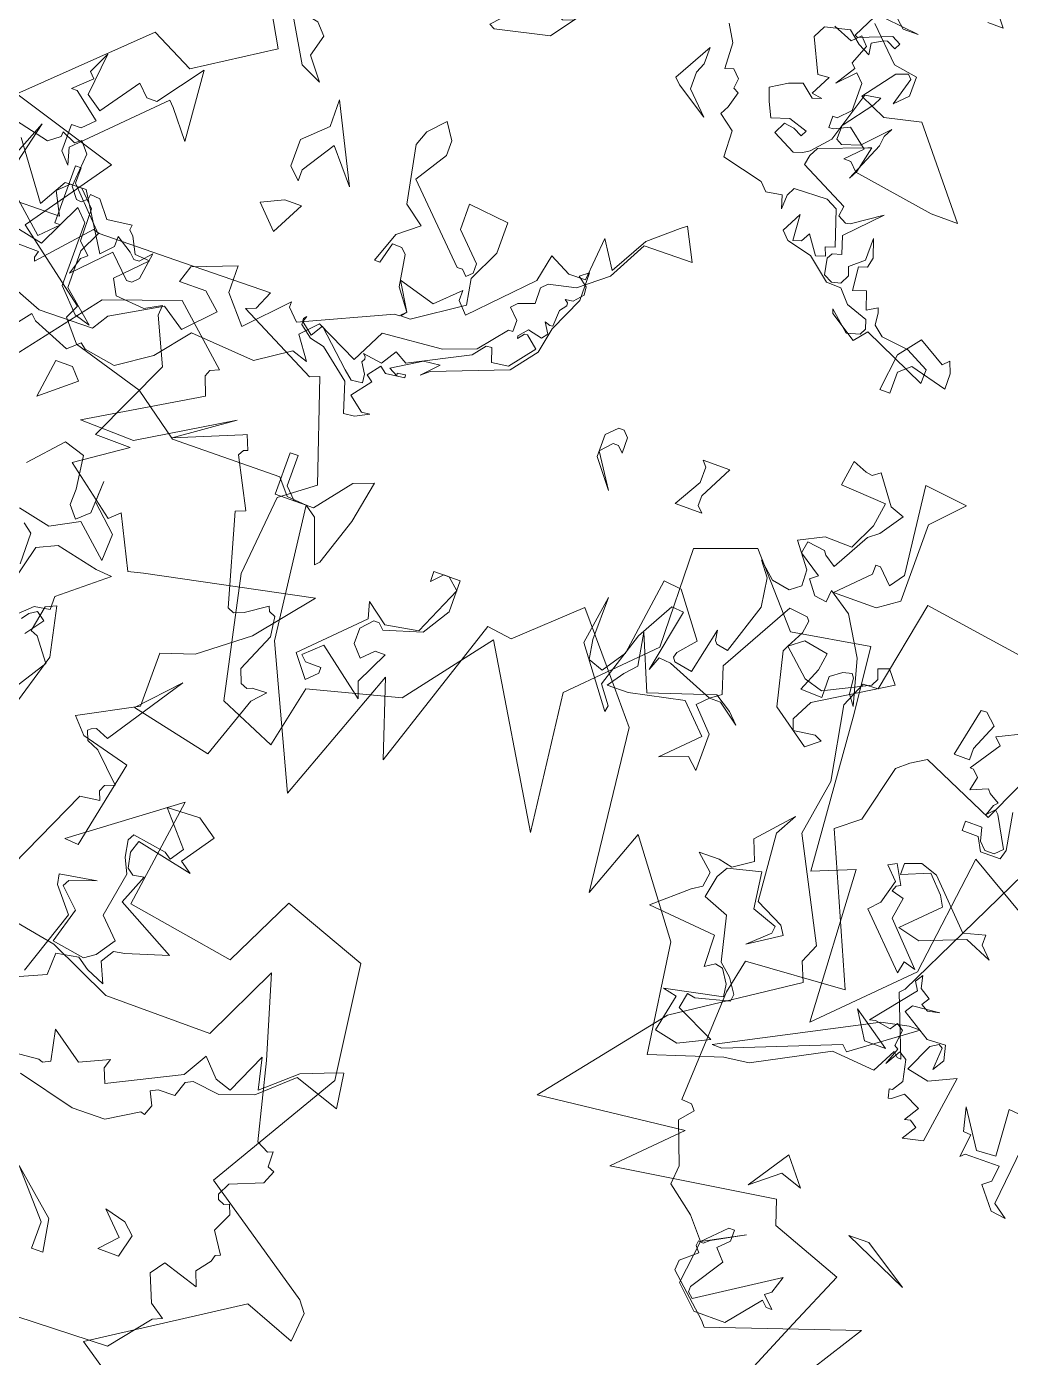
# Model space of a CAD drawing. Header units: metres. Extents: x -71 to 881, y -503 to 661.
# Drawn here: x 123.693 to 127.222, y 173.943 to 178.72 of the extents above; entities that cross this region are included whole.
import ezdxf

# ---------------------------------------------------------------- set-up
doc = ezdxf.new("R2010")
doc.units = ezdxf.units.M
doc.layers.add('ARBRE', color=100, linetype='Continuous', lineweight=13, true_color=0x00ff3f)

# ---------------------------------------------------------------- blocks, each defined once
blk = doc.blocks.new('WMF2', base_point=(0, 0.01))
at = {"color": 251, "lineweight": 0, "true_color": 0x636466}
for points in [[(200.97, -168.92), (202.85, -164.87), (210.8, -168.41), (212.43, -167.44), (213.62, -166.42), (215.13, -160.27), (217.5, -158.38), (210.72, -142.97), (221.5, -142.28), (222.26, -138.6), (222.84, -126.51), (221.75, -126.41), (221.24, -125.83), (222.46, -124.38), (220.76, -119.93), (220.93, -117.85), (217.92, -115.52), (216.01, -113.25), (211.75, -115.52), (215.09, -113.71), (215.69, -113.21), (216.23, -113.25), (216.29, -112.71), (215.78, -112.1), (217.44, -110.7), (217.53, -109.6), (213.13, -105.6), (212.64, -105.02), (197.13, -110.25), (202.88, -101.16)], [(196.4, -92.3), (193.55, -87.25), (201.48, -82.18), (206.17, -84.52), (217.5, -73.62), (205.76, -70.03), (212.07, -61.12), (204.08, -54.99), (204.77, -53.52), (202.84, -51.25), (195.1, -48.95), (190.12, -45.33), (178.29, -45.44), (176.89, -43.78), (174.7, -43.59), (173.01, -29.2), (166.39, -14.78), (160.89, -29.58), (158.19, -21.39), (152.68, -38.14), (149.95, -37.75), (143.85, -43.43), (139.57, -38.33), (135.29, -33.25), (133.39, -15.7), (130.63, -23.1), (123.64, -13.73), (121.99, -1.9), (114.39, -4.34), (111.72, -4.67), (103.98, -8.76), (99.27, -8.35), (97.95, -10.89), (97.46, -10.41), (97.02, -10.37), (99.54, -16.88), (99.06, -17.38), (95.41, -24.9), (90.83, -34.32)], [(12.69, -92.64), (23.58, -100.08), (8.83, -109.56), (3.27, -107.44), (3.01, -110.61), (3.9, -111.79), (16.57, -120.44), (8.22, -134.47), (9.81, -146.85), (18.98, -150.2), (22.71, -142.59), (34.39, -144.58), (32.65, -156.43), (43.16, -148.65), (41.63, -148.52), (39.67, -158.01), (44.92, -159.4), (46.44, -161.06), (40.43, -164.26), (40.42, -170.12), (36.91, -171.27), (31.95, -175.08), (27.13, -180.99), (44.83, -177.37), (46.41, -176.96), (49.12, -182.48), (50.2, -181.46), (55.69, -185.68), (50.55, -189.17), (54.41, -189.22), (50.23, -198.2), (52.48, -203.12), (52.39, -204.21), (54.12, -203.26), (57.28, -203.53), (58.15, -205.15), (55.25, -208.11), (56.89, -208.24), (57.74, -209.97), (58.25, -210.45), (58.2, -211), (60.88, -210.67), (62.28, -212.43), (63.37, -212.54), (63.42, -211.98), (64, -211.48), (64.56, -211.53), (65.45, -212.71), (65.14, -216.33), (66.13, -217.51), (66.73, -217.02), (68.24, -217.69), (68.28, -217.15), (69.45, -216.26), (77.76, -218.17)], [(122.03, -4.59), (121.2, -8.62), (122.72, -8.94), (116.58, -10.22), (116.74, -11.56), (117.68, -13), (118.53, -13.17), (119.53, -12.5), (119.62, -15.95), (127.05, -16.59), (123.52, -19.64), (122.5, -20.31), (122.25, -21.93), (124.05, -23.52), (121.84, -23.52), (120.32, -23.2), (118.31, -24.55), (119.17, -26.74), (115.88, -30.39), (117.14, -28.09), (116.53, -20.76), (113.49, -19.25), (112.89, -18.34), (116.25, -16.14), (114.07, -18.14), (114, -18.92), (116.7, -19.9), (117.23, -23.8), (120.73, -22.94), (121.42, -21.76), (121.9, -19.39), (119.14, -18.3), (118.02, -13.51), (116.67, -12.35), (115.65, -10.82), (115.72, -10.05), (119.34, -9.11), (120.19, -9.29), (120.53, -7.61), (116.29, -5.59), (119.5, -4.04), (122.03, -4.59), (122.03, -4.59)], [(100.3, -13.3), (97.37, -13.9), (96.16, -13.9), (102.61, -9.16), (103.21, -9.75), (114.9, -5.14), (116, -5.14), (100.3, -13.3), (100.3, -13.3)], [(205.44, -181.84), (216.23, -183.49), (218.11, -173.58), (219.76, -173.52), (220.92, -170.8), (219.49, -162.84), (220.49, -156.77), (215.08, -146.26), (215.94, -144.26), (215.12, -142.21), (227.2, -134.24), (237.13, -121.84), (221.43, -123.58), (227.53, -117.47), (210.08, -120.09), (209.21, -117.47), (201.41, -114.58), (204.04, -108.47), (206.64, -102.36)], [(212.7, -59.01), (209.83, -58.98), (210.04, -58.28), (209.88, -57.88), (205.22, -63.07), (204.55, -62.86), (196.2, -62.98), (185.71, -63.11), (186.56, -61.11), (187.58, -60.7), (178.92, -56.25), (177.9, -56.66), (174.32, -45.95), (177.81, -43.34), (178.67, -34.61), (175.87, -21.54), (169.72, -18.91), (168.26, -25.61), (158.55, -28.14), (151.66, -37.02), (141.23, -19.49), (142.97, -34.33), (135.13, -42.17), (135.3, -53.01), (129.01, -55.27), (122.91, -48.29), (114.53, -49.68), (113.77, -42.55), (112.45, -25.61), (108.09, -27.35), (107.21, -10.78), (98.49, -19.49), (96.74, -32.59), (81.64, -23.67)], [(30.97, -100.19), (21.09, -100.49), (17.67, -104.7), (16.66, -105.12), (18.28, -106.23), (19.48, -109.18), (18.41, -110.67), (14.49, -109.41), (15.1, -110.95), (13.93, -112.47), (13.73, -113.15), (13.23, -113.37), (14.72, -115.61), (13.76, -117.64), (14.16, -118.66), (14.68, -118.45), (15.39, -118.76), (15.6, -119.27), (14.94, -120.61), (11.56, -121.96), (10.97, -123.39), (11.67, -123.68), (11.74, -125.32), (12.27, -125.11), (13.58, -125.77), (15.6, -134.05), (18.21, -142.77), (22.11, -134.68), (33.61, -134.71), (40.51, -137.9), (50.45, -139.73)], [(48.13, -142.44), (43.19, -153.31), (41.06, -153.59), (41.43, -154.51), (41.13, -155.22), (40.11, -155.63), (43.05, -158.46), (44.35, -159.02), (44.76, -160.04), (44.45, -160.3), (43.92, -160.51), (42.49, -159.91), (37.1, -168.03), (40.97, -163.9), (32.15, -161.95), (29.82, -168.64), (28.52, -170), (30.14, -169.93), (30.65, -169.72), (31.37, -170.03), (31.94, -171.46), (30.17, -175.61), (30.45, -177.74), (31.15, -178.04), (31.35, -178.56), (33.6, -177.07), (34.61, -176.66), (35.32, -176.96), (38.04, -186.65), (37.02, -187.05), (39.7, -192.27), (39.35, -192.88), (38.94, -193.04), (39.56, -194.57), (39.97, -194.4), (46.81, -191.62), (41.05, -195.63), (50.47, -189.97), (56.38, -190.15), (44.99, -196.88), (45.76, -198.84), (45.47, -199.54), (44.55, -199.92), (50.64, -205.39), (58.51, -202.62), (66.66, -192.17)], [(95.41, -24.9), (93.1, -25.5), (93.1, -24.4), (91.88, -23.19), (94.81, -24.4), (99.43, -22.59), (101.87, -23.19), (98.33, -26.72), (98.94, -27.82), (100.65, -29.64), (103.57, -28.43), (103.57, -29.64), (101.87, -30.26), (100.05, -29.64), (95.41, -24.9), (95.41, -24.9)], [(169.87, -28.84), (169.25, -28.23), (167.56, -28.23), (167.56, -27.6), (168.66, -26.5), (170.48, -28.84), (164.64, -34.67), (165.12, -36.39), (162.8, -34.67), (159.28, -35.28), (156.97, -40.52), (158.19, -41.62), (158.8, -41.62), (159.88, -40.52), (159.88, -41.62), (156.97, -41.62), (156.97, -38.21), (158.8, -35.28), (162.8, -34.07), (163.41, -34.67), (164.03, -34.67), (165.12, -33.45), (165.12, -31.75), (164.03, -30.53), (162.8, -31.75), (161.71, -31.75), (163.41, -28.23), (162.8, -26.5), (168.04, -30.53), (169.87, -28.84), (169.87, -28.84)], [(127.86, -39.54), (126.03, -38.33), (124.94, -37.24), (127.24, -38.94), (128.46, -38.94), (129.55, -37.85), (127.24, -35.41), (127.24, -31.39), (128.46, -32.48), (131.38, -31.39), (127.86, -34.91), (130.76, -37.85), (136.62, -36.62), (138.93, -36.62), (137.71, -38.33), (136.62, -39.54), (137.23, -43.08), (134.79, -37.24), (127.86, -39.54), (127.86, -39.54)], [(120.42, -66.45), (119.65, -67.04), (117.45, -64.06), (115.93, -63.49), (117.61, -61.04), (118.69, -60.22), (120.94, -56.22), (122.15, -57.02), (122.44, -57.42), (124.35, -57.69), (124.6, -56.41), (122.13, -54.73), (122.91, -54.15), (121.8, -52.67), (120.44, -52.47), (120.32, -53.77), (117.85, -52.09), (115.45, -48.04), (114.13, -43.19), (114.93, -44.29), (115.11, -45.98), (115.4, -46.38), (116.35, -46.16), (117.52, -45.28), (117.5, -42.97), (119.86, -43.05), (118.8, -45.54), (118.53, -47.44), (121.17, -47.9), (122.64, -46.8), (121.69, -48.6), (121.49, -49.97), (121.78, -50.35), (123.77, -50.57), (128.28, -42.59), (127.38, -39.75), (128.46, -38.94), (133.52, -40.99), (134.82, -41.11), (135.39, -39.6), (134.06, -46.44), (135.36, -46.55), (137.61, -42.55), (139.52, -36.52), (138.12, -34.62), (138.22, -33.95), (142.72, -39.97), (141.89, -45.21), (141.95, -40.55), (141.61, -38.48), (139.96, -37.89), (138.27, -40.36), (137.04, -48.82), (135.07, -48.6), (131.68, -44.07), (133.27, -42.27), (133.42, -41.67), (133.14, -41.28), (131.16, -40.93), (130.09, -45.87), (129.9, -44.79), (129.67, -44.48), (128.38, -44.23), (126.63, -49.66), (127.08, -52.73), (128.25, -54.29), (126.47, -52.71), (124.5, -52.36), (123.39, -53.17), (123.49, -54.92), (125.42, -57.49), (122.86, -58.8), (119.88, -58.72), (118.5, -61.58), (118.12, -64.16), (123.08, -64.47), (122.69, -67.2), (121.11, -66.56), (120.42, -66.45), (120.42, -66.45)], [(122.64, -46.8), (119.8, -44.2), (117.78, -43.62), (113.05, -45.94), (112.69, -46.71), (113.05, -47.75), (111.9, -48.16), (110.76, -46.76), (118.41, -42.1), (119.56, -39.88), (119.15, -38.74), (116.82, -39.05), (116.04, -38.68), (117.45, -37.54), (121.56, -40.46), (122.95, -46.17), (122.64, -46.8), (122.64, -46.8)], [(174.7, -43.59), (178.13, -43.59), (178.13, -48.16), (177.26, -48.16), (177.26, -44.83), (176.02, -43.59), (173.91, -43.59), (170.9, -47.37), (168.8, -48.16), (169.68, -43.59), (171.36, -38.49), (171.81, -38.05), (173.47, -42.7), (174.7, -43.59), (174.7, -43.59)], [(99.65, -46.23), (100.87, -43.31), (100.87, -42.08), (102.57, -42.08), (101.47, -47.33), (100.87, -47.33), (99.65, -46.23), (99.65, -46.23)], [(215.56, -69.52), (211.34, -63.72), (209.67, -66.67), (207.37, -66.7), (203.77, -60.91), (202.56, -62.13), (202.58, -63.23), (200.85, -62.15), (200.24, -61.55), (199.64, -61.56), (198.56, -62.79), (199.01, -59.87), (199.61, -59.26), (200.21, -59.24), (202.55, -61.52), (206.05, -57.94), (205.47, -59.78), (204.85, -60.28), (206.1, -61.48), (206.14, -65.01), (207.85, -66.7), (209.07, -66.69), (210.27, -65.56), (209.03, -63.15), (213.66, -63.1)], [(213.57, -55.55), (207.7, -53.3), (201.85, -53.37), (200.78, -55.09), (195.57, -58.07), (193.11, -56.39), (190.24, -59.36), (192.08, -61.04), (195, -61.01), (194.41, -62.83), (189.81, -64.59), (189.77, -61.68), (187.3, -58.79), (183.33, -62.96), (183.33, -62.37), (182.1, -61.15), (172.77, -65.4), (172.29, -65.4), (171.68, -66.02), (173.43, -68.94), (169.39, -67.77), (166.98, -70.11), (166.96, -69.01), (165.85, -67.81), (160.08, -73.71), (159.5, -76.65), (157.18, -75.46), (155.35, -75.48), (154.92, -80.22), (153.06, -77.33), (150.8, -81.38), (147.91, -83.85), (147.29, -84.34), (145.55, -80.94), (150.8, -80.88), (153.05, -76.72), (155.95, -74.38), (158.86, -73.73), (159.47, -73.11), (159.44, -71.4), (161.14, -70.78), (161.73, -70.16), (160.64, -69.08), (160.62, -67.87), (161.11, -67.86), (163.5, -64.91), (166.9, -63.65), (173.36, -63.08), (175.14, -59.53), (179.8, -61.8), (181.48, -60.07), (179.75, -57.65), (181.46, -58.23), (184.95, -55.88), (192.02, -56.41), (194.9, -52.85), (198.42, -50.48), (201.82, -51.06), (202.43, -51.55), (203.66, -50.42), (207.69, -52.09), (208.3, -52.68), (210.1, -50.35)], [(113.17, -63.62), (113.17, -55.18), (115.36, -53.65), (120.07, -53.65), (116.91, -56.82), (116.91, -57.81), (116.37, -57.81), (114.82, -56.28), (113.72, -57.81), (114.82, -67.35), (110.12, -66.81), (113.17, -63.62), (113.17, -63.62)], [(156.89, -69.51), (157.43, -66.75), (159.56, -64.03), (167.3, -61.05), (168.14, -60.32), (166.54, -62.02), (168.32, -61.8), (171.36, -59.94), (170.42, -59.42), (170.47, -59.72), (169.59, -59.84), (169.56, -59.52), (171.59, -59.29), (172.31, -59.83), (173.34, -58.5), (172.64, -57.96), (174.22, -55.94), (172.57, -54.64), (171.71, -54.74), (173.12, -54.01), (174.29, -53.87), (175.3, -57.08), (178.61, -59.71), (180.18, -60.09), (181.49, -61.11), (181.56, -61.74), (181.3, -62.07), (181.53, -61.43), (180.22, -60.39), (179.42, -61.68), (175.68, -58.22), (174.72, -57.4), (173.53, -57.53), (173.65, -58.47), (174.34, -59.58), (174.13, -59.93), (174.18, -60.23), (174.45, -60.45), (172.34, -60.13), (171.33, -61.75), (169.98, -60.98), (163.78, -64.16), (162.73, -65.48), (162.11, -65.55), (161.63, -64.1), (159.84, -64.31), (157.76, -66.95), (159.09, -68.05), (159.4, -68.02), (159.94, -67.33), (159.98, -67.64), (159.15, -68.6), (157.6, -68.22), (157.12, -68.85), (157.81, -69.96), (157.22, -69.78), (156.92, -69.81), (156.81, -71.58), (156.27, -72.27), (156.3, -72.59), (156.65, -72.85), (155.79, -72.95), (154.94, -73.93), (155.05, -74.81), (156.1, -75.62), (155.22, -76.3), (155.18, -73.27), (156.89, -69.51), (156.89, -69.51)], [(147.98, -61.05), (146.87, -62.15), (146.26, -62.15), (145.66, -61.53), (145.66, -59.83), (146.26, -60.44), (146.87, -60.44), (147.98, -59.23), (145.66, -55.68), (147.98, -58.61), (147.98, -61.05), (147.98, -61.05)], [(136.37, -58.45), (136.37, -57.37), (135.76, -56.76), (138.68, -56.76), (136.98, -59.69), (136.98, -61.39), (137.47, -62), (134.54, -62), (136.37, -58.45), (136.37, -58.45)], [(171.68, -66.02), (173.31, -68.24), (173.88, -71.59), (174.47, -72.18), (175.5, -72.18), (176.09, -69.97), (176.66, -69.97), (175.5, -73.22), (173.31, -74.97), (175.5, -76.59), (176.66, -82.74), (176.09, -84.36), (174.47, -86.09), (173.31, -84.36), (173.31, -82.74), (175.5, -79.36), (168.32, -72.18), (167.74, -72.18), (167.15, -71.59), (166.58, -72.18), (166.58, -73.22), (169.36, -76), (169.36, -78.78), (164.96, -78.33), (164.96, -74.97), (166.58, -71.59), (166.11, -68.82), (171.09, -65.45), (172.15, -65.45), (171.68, -66.02), (171.68, -66.02)], [(187.57, -69.19), (189.89, -71.62), (187.57, -72.72), (185.74, -72.72), (187.57, -69.19), (187.57, -69.19)], [(211.1, -72.56), (210.01, -72.56), (208.8, -73.77), (211.73, -76.09), (212.35, -76.09), (210.51, -77.8), (211.1, -78.4), (210.01, -80.71), (210.51, -76.09), (208.8, -74.88), (205.88, -79.01), (204.66, -77.8), (203.56, -77.8), (200.04, -82.55), (199.42, -74.88), (201.73, -77.8), (202.34, -78.4), (210.51, -70.25), (210.01, -68.43), (211.1, -69.64), (211.1, -72.56), (211.1, -72.56)], [(122.21, -79.14), (120.38, -81.45), (117.46, -79.74), (116.86, -80.36), (116.37, -79.14), (116.37, -77.44), (120.38, -78.53), (121.59, -77.44), (121.59, -75.13), (122.69, -75.13), (122.21, -79.14), (122.21, -79.14)], [(184.65, -79.77), (186.95, -76.25), (186.95, -75.04), (188.18, -76.25), (188.18, -79.17), (185.74, -81.48), (185.74, -84.42), (181.72, -76.25), (184.65, -79.77), (184.65, -79.77)], [(150.34, -105.65), (149.29, -103.85), (149.18, -101.08), (148.29, -101.35), (147.47, -100.54), (147.61, -99.46), (147.03, -99.16), (147.51, -97.44), (147.99, -96.52), (146.26, -95.22), (146.17, -92.39), (141.64, -91.28), (140.84, -90.46), (139.13, -90.72), (138.69, -89.34), (138.63, -90.88), (138.17, -91.79), (134.57, -91.91), (133.35, -91.28), (132.09, -87.5), (133.07, -87.18), (132.73, -86.26), (133.71, -85.95), (135.09, -87.89), (135.6, -86.91), (136.47, -86.63), (136.66, -89.45), (137.77, -87.31), (136.97, -86.47), (134.21, -85.79), (131.7, -83.77), (130.11, -83.69), (128.85, -82.3), (126.54, -81.5), (126.24, -80.52), (126.57, -79.87), (128, -79.47), (130.14, -81.38), (129.97, -80.9), (127.04, -78.97), (125.91, -80.36), (118.92, -77.16), (118.88, -78.69), (121.4, -80.01), (124.34, -80.36), (125.43, -81.26), (125.58, -82.58), (125.74, -83.07), (126.83, -82.4), (127.49, -84.3), (128.86, -83.86), (129.13, -86.37), (128.24, -86.66), (128, -87.76), (128.66, -89.67), (128.66, -87.28), (130.11, -86.07), (129.76, -85.15), (130.27, -84.17), (131.22, -83.92), (132.14, -84.39), (132.47, -86.12), (132.16, -86.71), (131.17, -87.01), (131.77, -88.88), (128.43, -92.34), (131.45, -90.3), (131.93, -90.21), (132.84, -90.68), (132.69, -91.75), (138.01, -94.49), (137.8, -95.54), (137.29, -96.51), (132.41, -98.35), (132.02, -98.48), (132.65, -95.66), (133.11, -94.75), (131.35, -98.96), (131.2, -100.04), (130.7, -101), (133.23, -98.36), (135.1, -97.76), (135.74, -98.1), (135.68, -99.63), (133.33, -102.77), (132.87, -103.68), (134.56, -103.4), (136.24, -97.94), (137.95, -96.02), (138.58, -95.62), (139.55, -95.29), (142.04, -96.56), (141.41, -97.82), (140.33, -97.67), (139.33, -97.16), (139.01, -97.82), (141.07, -98.46), (142.94, -97.86), (143.7, -99.41), (144.2, -100.81), (142.43, -101.88), (141.01, -102.38), (139.61, -101.25), (138.63, -101.56), (139.77, -101.73), (138.66, -103.88), (139.89, -103.76), (141.57, -107.36), (140.9, -108.66), (138.27, -109.27), (136.88, -108.14), (135.58, -107.47), (135.77, -108.71), (134.62, -109.36), (134.22, -109.47), (133.26, -108.98), (132.92, -109.62), (133.89, -110.13), (137.3, -108.77), (137.63, -108.93), (136.36, -111.4)], [(193.06, -90.68), (193.06, -91.77), (190.63, -91.29), (189.54, -90.08), (190.15, -87.76), (188.32, -85.45), (190.63, -86.53), (193.06, -90.68), (193.06, -90.68)], [(132.71, -95.54), (133.58, -96.42), (134.37, -96.42), (132.71, -98.1), (134.81, -99.76), (136.47, -98.97), (136.93, -98.97), (136.93, -100.2), (136.47, -100.2), (135.25, -101.44), (135.25, -104.42), (136.12, -105.31), (137.8, -103.54), (136.47, -105.66), (136.93, -106.1), (136.12, -108.22), (136.93, -109.09), (137.8, -108.22), (139.92, -109.09)], [(134.02, -111.98), (133.14, -111.2), (131.46, -111.2), (135.25, -111.63)], [(136.12, -110.76), (132.71, -107.41), (130.14, -106.98), (130.14, -104.87), (131.46, -103.54), (130.59, -106.54), (131.03, -106.98), (132.27, -106.54), (134.81, -103.19), (131.92, -101.88), (128.03, -102.76), (120.98, -94.11), (123.89, -94.11), (132.71, -95.54), (132.71, -95.54)], [(151.83, -99.7), (151.83, -97.88), (149.53, -95.56), (153.05, -97.88), (153.66, -98.49), (151.35, -102.62), (151.35, -100.8), (151.83, -99.7), (151.83, -99.7)], [(173.74, -97.12), (171.08, -99.94), (170.47, -101.94), (172.73, -106.71), (173.49, -107.11), (174.53, -106.76), (174.92, -107.91), (173.5, -109.02), (168.96, -101.3), (166.77, -100.11), (165.62, -100.49), (165.9, -102.84), (165.52, -103.6), (164.39, -102.19), (167.39, -98.11), (173.12, -96.81), (173.74, -97.12), (173.74, -97.12)], [(216.62, -108.51), (216.01, -113.25), (213.7, -115.58), (213.1, -115.58), (213.1, -114.35), (214.19, -113.25), (213.1, -112.03), (215.41, -108.51), (215.41, -107.9), (214.8, -107.41), (206.64, -112.66), (207.25, -110.82), (207.86, -110.33), (206.64, -109.11), (207.25, -109.11), (207.86, -109.72), (210.77, -106.2), (214.19, -106.2), (216.62, -108.51), (216.62, -108.51)], [(31.94, -110.31), (36.07, -115.05), (31.32, -110.9), (30.71, -107.38), (31.94, -107.38), (31.94, -110.31), (31.94, -110.31)], [(23.77, -111.52), (26.08, -113.84), (23.77, -113.24), (22.56, -112.13), (23.16, -109.69), (25.47, -109.69), (23.77, -111.52), (23.77, -111.52)], [(125.08, -116.95), (123.4, -114.83), (125.08, -114.83)], [(194.63, -115.87), (201.7, -119.08), (199.51, -119.1), (194.63, -115.87), (194.63, -115.87)], [(48.11, -125.21), (37.91, -126.12), (37.44, -125.97), (36.67, -126.35), (37.35, -129.67), (33.92, -127.23), (30.88, -128.65), (31.23, -127.59), (30.59, -126.09), (23.17, -129.77), (21.67, -132.34), (19.86, -130.44), (18.12, -129.86), (16.15, -134.19), (15.36, -130.85), (11.87, -133.9), (8.32, -135.28), (7.59, -135.54), (7.07, -131.77), (12.02, -133.45), (15.55, -130.27), (19.06, -129.03), (22.02, -129.38), (22.79, -129), (23.33, -127.38), (25.15, -127.33), (25.92, -126.95), (25.23, -125.56), (25.63, -124.43), (26.08, -124.57), (29.34, -122.59), (32.94, -122.53), (39.22, -124.13)], [(208.1, -122), (210.46, -122.83), (213.34, -120.5), (210.43, -124.86), (208.1, -122), (208.1, -122)], [(190.5, -128.76), (189.64, -129.45), (189.46, -131.17), (193.19, -131.13), (193.65, -130.73), (193.32, -133.22), (194.17, -133.3), (194.78, -135.8), (192.24, -131.89), (190.15, -132.02), (190.49, -137.07), (188.78, -136.9), (187.93, -137.58), (188.18, -143.5), (182.86, -137.92), (186.5, -138.74), (187.36, -138.82), (188.57, -127.35), (187.03, -126.24), (188.66, -126.48), (190.5, -128.76), (190.5, -128.76)], [(198.96, -132.02), (199.76, -132.54), (200.36, -132.4), (199.38, -133.95), (201.26, -134.85), (202.39, -133.98), (202.72, -133.9), (202.93, -134.84), (202.59, -134.91), (201.88, -136.06), (202.37, -138.31), (203.19, -138.84), (204.17, -137.22), (203.51, -139.04), (203.93, -139.29), (203.69, -141.03), (204.43, -141.55), (204.96, -140.74), (206.69, -141.04), (207.29, -140.91), (203.63, -145.45), (204.17, -146.3), (203.66, -147.12), (203.34, -145.79), (202.2, -145.06), (202.72, -144.26), (201.92, -143.8), (200.66, -144.08), (203.6, -143.77), (204.12, -142.96), (200.96, -141), (198.96, -141.1), (198.59, -139.51), (199.36, -138.28), (199.2, -140.69), (199.61, -140.96), (200.47, -140.41), (201.83, -137.47), (199.42, -136.95), (196.65, -138.27), (197.74, -130.97), (199.93, -130.47), (198.96, -132.02), (198.96, -132.02)], [(28.56, -153.92), (30.94, -150.53), (29.67, -149.64), (35.82, -150.93), (36.23, -149.61), (35.92, -147.95), (35.22, -147.45), (34.02, -147.66), (35.31, -144.47), (28.78, -140.9), (33.22, -139.51), (34.42, -139.31), (35.29, -137.92), (34.3, -135.76), (36.32, -136.63), (37.59, -137.52), (39.98, -137.11), (40.07, -134.73), (44.54, -132.73)], [(42.46, -134.33), (40.08, -141.29), (42.26, -143.89), (42.45, -144.97), (38.49, -145.64), (41.28, -144.68), (41.66, -143.99), (39.59, -141.99), (40.67, -138.22), (37.1, -137.61), (35.99, -138.41), (34.61, -140.39), (36.71, -142.49), (35.82, -147.35), (36.59, -148.94), (36.91, -150.74), (36.53, -151.43), (32.84, -150.83), (32.14, -150.33), (31.15, -151.75), (34.23, -155.28), (30.66, -155.41), (28.56, -153.92), (28.56, -153.92)], [(208.87, -141.57), (204.74, -138.66), (207.06, -138.66), (208.87, -141.57), (208.87, -141.57)], [(208.96, -155.15), (209.4, -154.92), (209.63, -154.33), (208.3, -153.97), (208.67, -151.63), (204.64, -147.41), (205.96, -147.79), (206.24, -146.5), (211.37, -151.69), (210.33, -152.81), (209.63, -155.34), (210.96, -156.71), (210.11, -157.18), (208.96, -155.15), (208.96, -155.15)], [(54.29, -167.27), (52.87, -169.18), (53.82, -169.88), (54.6, -169.37), (55.15, -168.63)], [(55.66, -169.01), (54.32, -170.26), (52.66, -170.5), (52.66, -171.97), (47.81, -175.9), (49.56, -176.04), (54.15, -177.07), (56.26, -176.06), (57.34, -171.75)], [(57.21, -173.91), (57.26, -177.31), (58.26, -178.06)], [(56.45, -156.83), (51.18, -165.09), (52.99, -167.49), (53.79, -167.78), (53.24, -170.6), (52.14, -171.11), (51.01, -165.85), (52.98, -159.15), (54.67, -154.45), (56.12, -154.97), (56.45, -156.83), (56.45, -156.83)], [(203.13, -162.67), (204.93, -162.67), (204.93, -163.71), (203.13, -163.71), (202.75, -162.29), (202.01, -161.54), (200.96, -161.54), (200.21, -162.29), (202.01, -165.5), (202.37, -165.88), (203.13, -165.12), (202.75, -166.25), (202.37, -166.64), (203.5, -167.31), (203.82, -167.68), (205.6, -166.93), (205.31, -168.42), (205.98, -169.09), (206.34, -169.09), (204.18, -172.31), (204.93, -173.05), (202.01, -174.48)], [(200.59, -166.25), (199.92, -162.29), (200.21, -161.25), (202.37, -161.25), (203.13, -162.67), (203.13, -162.67)], [(52.76, -180.21), (55.75, -178.63), (59.24, -179.37)], [(60.16, -184.05), (57.09, -187.45), (54.82, -186.75), (54.35, -183.2), (54.41, -181.49), (53.37, -180.24), (52.1, -181.39), (51.95, -184.94), (52.04, -182.63), (49.22, -180.06), (49.34, -177.15), (52.76, -180.21), (52.76, -180.21)], [(59.05, -195.06), (57.96, -193.84), (61.5, -190.92), (60.89, -195.06), (59.05, -195.06), (59.05, -195.06)], [(62.92, -202.64), (62.92, -209.57), (64.13, -210.8), (66.44, -206.05), (69.38, -206.67)], [(72.89, -211.89), (70.59, -217.73), (71.68, -213.12)], [(71.68, -210.8), (67.05, -206.67), (65.23, -208.49), (65.83, -208.49), (65.83, -214.81), (65.23, -214.81), (65.23, -213.12), (61.21, -208.97), (62.31, -206.67), (62.31, -202.64), (58.89, -199.71), (60.6, -200.21), (62.92, -202.64), (62.92, -202.64)]]:
    blk.add_lwpolyline(points, dxfattribs=at)

msp = doc.modelspace()

# ---------------------------------------------------------------- block references
at = {"layer": 'ARBRE', "color": 251, "lineweight": 5, "true_color": 0x636466, "xscale": 0.03451886634015593, "yscale": 0.03451886634015593, "zscale": 0.03451886634015593, "rotation": 160.1685466476646}
for p in [(129.8582, 173.54), (123.4902, 170.4734), (131.798, 168.1513)]:
    msp.add_blockref('WMF2', p, dxfattribs=at)

doc.saveas('drawing.dxf')
